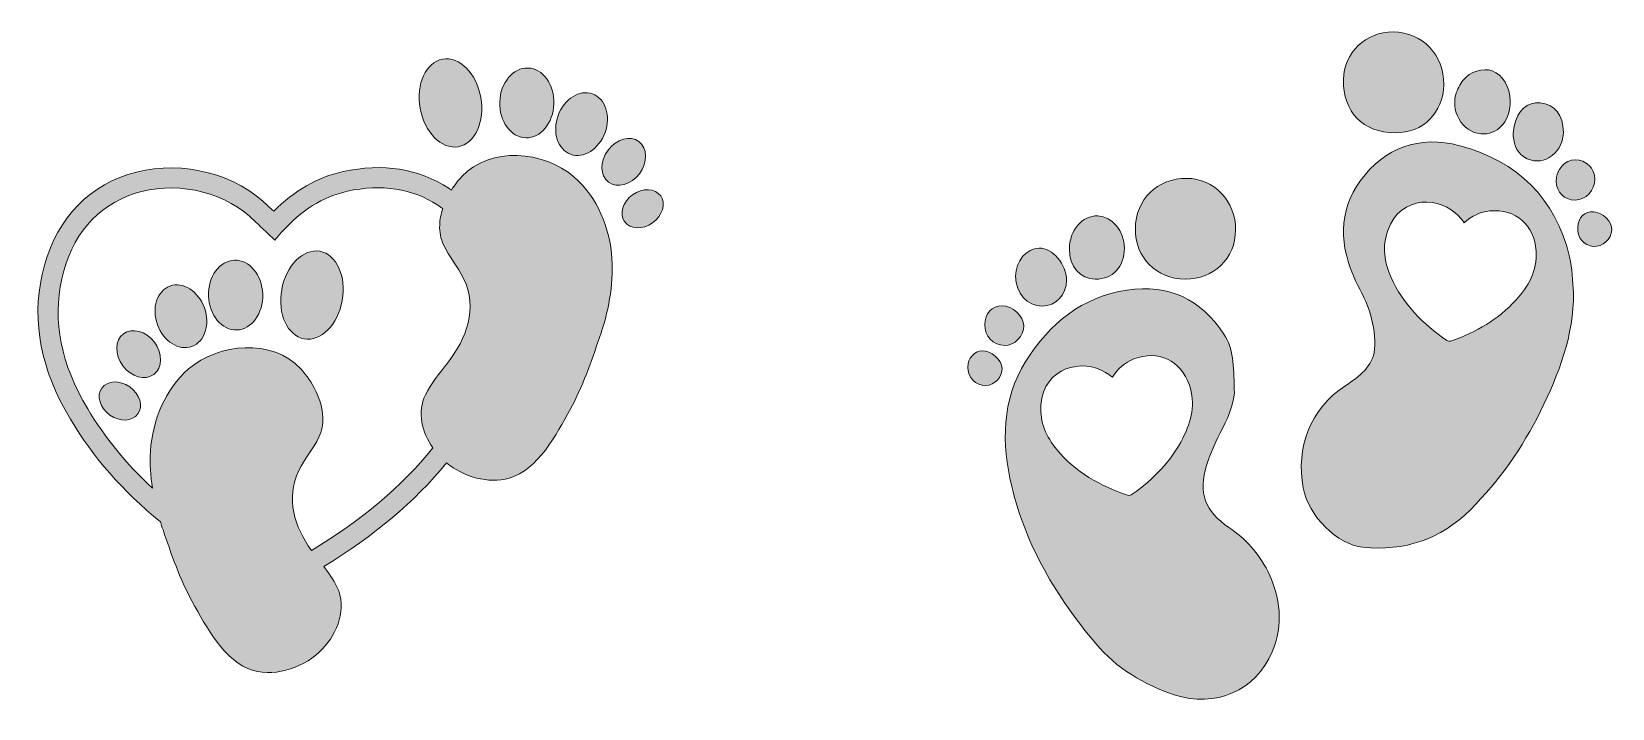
# Model space of a CAD drawing. Extents: x -409 to 1184, y -800 to 197.
# Drawn here: x 477 to 1184, y -353 to -51 of the extents above; entities that cross this region are included whole.
import ezdxf

# ---------------------------------------------------------------- set-up
doc = ezdxf.new("R2010")
doc.units = 0
doc.header["$MEASUREMENT"] = 0
doc.layers.add('Layer 1', color=7, linetype='Continuous', lineweight=0)

# ---------------------------------------------------------------- blocks, each defined once
blk = doc.blocks.new('Block_0')
at = {"layer": 'Layer 1', "true_color": 0xed1c24, "transparency": 33554687}
h = blk.add_hatch(color=240, dxfattribs=at)
h.dxf.hatch_style = 2
edge = h.paths.add_edge_path()
edge.add_ellipse((664.65, -82.53), major_axis=(-3.49, 19.57), ratio=0.692307, start_angle=0, end_angle=360)
h = blk.add_hatch(color=240, dxfattribs=at)
h.dxf.hatch_style = 2
edge = h.paths.add_edge_path()
edge.add_spline(control_points=[(698.28, -98.13), (704.96, -98.35), (710.62, -91.55), (710.9, -82.93), (711.19, -74.32), (706, -67.15), (699.32, -66.93), (692.63, -66.7), (686.98, -73.51), (686.69, -82.12), (686.4, -90.74), (691.59, -97.9), (698.28, -98.13)], knot_values=[0, 0, 0, 0, 1, 1, 1, 2, 2, 2, 3, 3, 3, 4, 4, 4, 4], degree=3, periodic=0)
h = blk.add_hatch(color=240, dxfattribs=at)
h.dxf.hatch_style = 2
edge = h.paths.add_edge_path()
edge.add_ellipse((723.27, -91.99), major_axis=(4.89, 13.52), ratio=0.776011, start_angle=0, end_angle=360)
h = blk.add_hatch(color=240, dxfattribs=at)
h.dxf.hatch_style = 2
edge = h.paths.add_edge_path()
edge.add_spline(control_points=[(749.18, -114.17), (752.93, -109.16), (752.82, -102.74), (748.93, -99.84), (745.05, -96.93), (738.86, -98.63), (735.11, -103.63), (731.36, -108.64), (731.48, -115.06), (735.36, -117.96), (739.25, -120.87), (745.43, -119.17), (749.18, -114.17)], knot_values=[0, 0, 0, 0, 1, 1, 1, 2, 2, 2, 3, 3, 3, 4, 4, 4, 4], degree=3, periodic=0)
h = blk.add_hatch(color=240, dxfattribs=at)
h.dxf.hatch_style = 2
edge = h.paths.add_edge_path()
edge.add_spline(control_points=[(602.44, -282.59), (594.92, -272.04), (590.77, -259.48), (596.87, -246.92), (599.4, -241.69), (603.34, -237.23), (605.82, -231.98), (607.14, -229.17), (607.65, -226.16), (607.55, -223.1), (607.29, -215.17), (602.88, -206.97), (597.7, -201.42), (584.92, -187.74), (560.96, -189.92), (547.53, -201.5), (537.05, -210.53), (531.45, -224.36), (530.51, -238.17), (530.14, -243.75), (530.48, -249.3), (531.34, -254.78), (519.66, -243.92), (510.13, -232.19), (502.43, -219.3), (490.45, -199.26), (486.67, -180.24), (490.86, -161.15), (495.06, -142.05), (506.54, -128.54), (523.19, -123.1), (540.7, -117.39), (561.43, -121.46), (574.77, -133.23), (576.38, -134.66), (577.95, -136.15), (579.77, -137.88), (580.69, -138.75), (581.67, -139.67), (582.72, -140.66), (582.72, -140.66), (586.1, -143.83), (586.1, -143.83), (586.1, -143.83), (589.17, -140.36), (589.17, -140.36), (597.9, -130.5), (607.55, -124.5), (618.64, -122.03), (633.77, -118.67), (647.7, -120.8), (658.93, -128.19), (659.7, -128.7), (660.44, -129.23), (661.18, -129.78), (660.4, -132.21), (659.91, -134.71), (659.83, -137.18), (659.73, -140.23), (660.24, -143.25), (661.56, -146.05), (664.04, -151.31), (667.97, -155.77), (670.51, -160.99), (677.04, -174.44), (671.82, -187.89), (663.3, -198.87), (659.77, -203.42), (656, -207.86), (653.46, -213.02), (649.63, -220.82), (651.97, -229.84), (656.73, -236.77), (642.86, -254.06), (624.93, -269.18), (602.44, -282.59)], knot_values=[0, 0, 0, 0, 1, 1, 1, 2, 2, 2, 3, 3, 3, 4, 4, 4, 5, 5, 5, 6, 6, 6, 7, 7, 7, 8, 8, 8, 9, 9, 9, 10, 10, 10, 11, 11, 11, 12, 12, 12, 13, 13, 13, 14, 14, 14, 15, 15, 15, 16, 16, 16, 17, 17, 17, 18, 18, 18, 19, 19, 19, 20, 20, 20, 21, 21, 21, 22, 22, 22, 23, 23, 23, 24, 24, 24, 25, 25, 25, 25], degree=3, periodic=0)
edge = h.paths.add_edge_path()
edge.add_spline(control_points=[(719.85, -115.57), (706.42, -104), (682.46, -101.81), (669.68, -115.5), (668.03, -117.26), (666.46, -119.3), (665.07, -121.51), (664.67, -121.23), (664.28, -120.94), (663.88, -120.68), (650.57, -111.91), (634.25, -109.34), (616.69, -113.25), (605.03, -115.84), (594.82, -121.66), (585.6, -131), (583.87, -129.36), (582.35, -127.92), (580.72, -126.48), (565.07, -112.67), (540.83, -107.88), (520.4, -114.55), (500.6, -121.02), (486.98, -136.88), (482.07, -159.22), (477.36, -180.66), (481.49, -201.82), (494.7, -223.92), (504.92, -241.01), (518.09, -256.11), (534.94, -269.86), (535.31, -271.05), (535.7, -272.23), (536.11, -273.41), (539.93, -284.49), (543.44, -295.07), (549.21, -305.51), (555.37, -316.67), (563.56, -332.49), (576.44, -336.24), (587.09, -339.35), (600.01, -334.53), (607.44, -326.68), (614.21, -319.54), (618.53, -308.34), (613.91, -298.95), (612.3, -295.67), (610.19, -292.68), (607.97, -289.77), (630.51, -276.22), (648.65, -260.93), (662.88, -243.48), (670.48, -249.66), (681.59, -253.04), (690.94, -250.32), (703.82, -246.56), (712.01, -230.75), (718.17, -219.59), (723.94, -209.14), (727.44, -198.57), (731.27, -187.48), (735.18, -176.17), (737.68, -164.26), (736.86, -152.24), (735.93, -138.44), (730.33, -124.6), (719.85, -115.57)], knot_values=[0, 0, 0, 0, 1, 1, 1, 2, 2, 2, 3, 3, 3, 4, 4, 4, 5, 5, 5, 6, 6, 6, 7, 7, 7, 8, 8, 8, 9, 9, 9, 10, 10, 10, 11, 11, 11, 12, 12, 12, 13, 13, 13, 14, 14, 14, 15, 15, 15, 16, 16, 16, 17, 17, 17, 18, 18, 18, 19, 19, 19, 20, 20, 20, 21, 21, 21, 22, 22, 22, 22], degree=3, periodic=0)
h = blk.add_hatch(color=240, dxfattribs=at)
h.dxf.hatch_style = 2
edge = h.paths.add_edge_path()
edge.add_spline(control_points=[(758.66, -124.14), (756.2, -120.68), (750.59, -120.43), (746.12, -123.6), (741.65, -126.77), (740.02, -132.15), (742.48, -135.62), (744.94, -139.09), (750.55, -139.33), (755.02, -136.16), (759.49, -132.99), (761.12, -127.61), (758.66, -124.14)], knot_values=[0, 0, 0, 0, 1, 1, 1, 2, 2, 2, 3, 3, 3, 4, 4, 4, 4], degree=3, periodic=0)
h = blk.add_hatch(color=240, dxfattribs=at)
h.dxf.hatch_style = 2
edge = h.paths.add_edge_path()
edge.add_ellipse((568.58, -168.45), major_axis=(-0.52, 15.6), ratio=0.776011, start_angle=0, end_angle=360)
h = blk.add_hatch(color=240, dxfattribs=at)
h.dxf.hatch_style = 2
edge = h.paths.add_edge_path()
edge.add_ellipse((602.73, -168.45), major_axis=(3.49, 19.57), ratio=0.692307, start_angle=0, end_angle=360)
h = blk.add_hatch(color=240, dxfattribs=at)
h.dxf.hatch_style = 2
edge = h.paths.add_edge_path()
edge.add_ellipse((544.11, -177.92), major_axis=(-4.89, 13.52), ratio=0.77601, start_angle=0, end_angle=360)
h = blk.add_hatch(color=240, dxfattribs=at)
h.dxf.hatch_style = 2
edge = h.paths.add_edge_path()
edge.add_spline(control_points=[(518.45, -185.76), (514.56, -188.67), (514.45, -195.08), (518.2, -200.09), (521.94, -205.1), (528.13, -206.8), (532.02, -203.89), (535.9, -200.98), (536.01, -194.57), (532.27, -189.56), (528.52, -184.55), (522.33, -182.85), (518.45, -185.76)], knot_values=[0, 0, 0, 0, 1, 1, 1, 2, 2, 2, 3, 3, 3, 4, 4, 4, 4], degree=3, periodic=0)
h = blk.add_hatch(color=240, dxfattribs=at)
h.dxf.hatch_style = 2
edge = h.paths.add_edge_path()
edge.add_ellipse((516.81, -215.81), major_axis=(-8.09, 5.74), ratio=0.776009, start_angle=0, end_angle=360)
at = {"layer": 'Layer 1'}
for centre, major_axis, ratio in [((664.65, -82.53), (-3.49, 19.57), 0.692307), ((723.27, -91.99), (4.89, 13.52), 0.776011), ((602.73, -168.45), (3.49, 19.57), 0.692307), ((568.58, -168.45), (-0.52, 15.6), 0.776011), ((544.11, -177.92), (-4.89, 13.52), 0.77601), ((516.81, -215.81), (-8.09, 5.74), 0.776009)]:
    blk.add_ellipse(centre, major_axis=major_axis, ratio=ratio, dxfattribs=at)
for points, knots in [([(698.28, -98.13), (704.96, -98.35), (710.62, -91.55), (710.9, -82.93), (711.19, -74.32), (706, -67.15), (699.32, -66.93), (692.63, -66.7), (686.98, -73.51), (686.69, -82.12), (686.4, -90.74), (691.59, -97.9), (698.28, -98.13)], [0, 0, 0, 0, 1, 1, 1, 2, 2, 2, 3, 3, 3, 4, 4, 4, 4]), ([(749.18, -114.17), (752.93, -109.16), (752.82, -102.74), (748.93, -99.84), (745.05, -96.93), (738.86, -98.63), (735.11, -103.63), (731.36, -108.64), (731.48, -115.06), (735.36, -117.96), (739.25, -120.87), (745.43, -119.17), (749.18, -114.17)], [0, 0, 0, 0, 1, 1, 1, 2, 2, 2, 3, 3, 3, 4, 4, 4, 4]), ([(719.85, -115.57), (706.42, -104), (682.46, -101.81), (669.68, -115.5), (668.03, -117.26), (666.46, -119.3), (665.07, -121.51), (664.67, -121.23), (664.28, -120.94), (663.88, -120.68), (650.57, -111.91), (634.25, -109.34), (616.69, -113.25), (605.03, -115.84), (594.82, -121.66), (585.6, -131), (583.87, -129.36), (582.35, -127.92), (580.72, -126.48), (565.07, -112.67), (540.83, -107.88), (520.4, -114.55), (500.6, -121.02), (486.98, -136.88), (482.07, -159.22), (477.36, -180.66), (481.49, -201.82), (494.7, -223.92), (504.92, -241.01), (518.09, -256.11), (534.94, -269.86), (535.31, -271.05), (535.7, -272.23), (536.11, -273.41), (539.93, -284.49), (543.44, -295.07), (549.21, -305.51), (555.37, -316.67), (563.56, -332.49), (576.44, -336.24), (587.09, -339.35), (600.01, -334.53), (607.44, -326.68), (614.21, -319.54), (618.53, -308.34), (613.91, -298.95), (612.3, -295.67), (610.19, -292.68), (607.97, -289.77), (630.51, -276.22), (648.65, -260.93), (662.88, -243.48), (670.48, -249.66), (681.59, -253.04), (690.94, -250.32), (703.82, -246.56), (712.01, -230.75), (718.17, -219.59), (723.94, -209.14), (727.44, -198.57), (731.27, -187.48), (735.18, -176.17), (737.68, -164.26), (736.86, -152.24), (735.93, -138.44), (730.33, -124.6), (719.85, -115.57)], [0, 0, 0, 0, 1, 1, 1, 2, 2, 2, 3, 3, 3, 4, 4, 4, 5, 5, 5, 6, 6, 6, 7, 7, 7, 8, 8, 8, 9, 9, 9, 10, 10, 10, 11, 11, 11, 12, 12, 12, 13, 13, 13, 14, 14, 14, 15, 15, 15, 16, 16, 16, 17, 17, 17, 18, 18, 18, 19, 19, 19, 20, 20, 20, 21, 21, 21, 22, 22, 22, 22]), ([(602.44, -282.59), (594.92, -272.04), (590.77, -259.48), (596.87, -246.92), (599.4, -241.69), (603.34, -237.23), (605.82, -231.98), (607.14, -229.17), (607.65, -226.16), (607.55, -223.1), (607.29, -215.17), (602.88, -206.97), (597.7, -201.42), (584.92, -187.74), (560.96, -189.92), (547.53, -201.5), (537.05, -210.53), (531.45, -224.36), (530.51, -238.17), (530.14, -243.75), (530.48, -249.3), (531.34, -254.78), (519.66, -243.92), (510.13, -232.19), (502.43, -219.3), (490.45, -199.26), (486.67, -180.24), (490.86, -161.15), (495.06, -142.05), (506.54, -128.54), (523.19, -123.1), (540.7, -117.39), (561.43, -121.46), (574.77, -133.23), (576.38, -134.66), (577.95, -136.15), (579.77, -137.88), (580.69, -138.75), (581.67, -139.67), (582.72, -140.66), (582.72, -140.66), (586.1, -143.83), (586.1, -143.83), (586.1, -143.83), (589.17, -140.36), (589.17, -140.36), (597.9, -130.5), (607.55, -124.5), (618.64, -122.03), (633.77, -118.67), (647.7, -120.8), (658.93, -128.19), (659.7, -128.7), (660.44, -129.23), (661.18, -129.78), (660.4, -132.21), (659.91, -134.71), (659.83, -137.18), (659.73, -140.23), (660.24, -143.25), (661.56, -146.05), (664.04, -151.31), (667.97, -155.77), (670.51, -160.99), (677.04, -174.44), (671.82, -187.89), (663.3, -198.87), (659.77, -203.42), (656, -207.86), (653.46, -213.02), (649.63, -220.82), (651.97, -229.84), (656.73, -236.77), (642.86, -254.06), (624.93, -269.18), (602.44, -282.59)], [0, 0, 0, 0, 1, 1, 1, 2, 2, 2, 3, 3, 3, 4, 4, 4, 5, 5, 5, 6, 6, 6, 7, 7, 7, 8, 8, 8, 9, 9, 9, 10, 10, 10, 11, 11, 11, 12, 12, 12, 13, 13, 13, 14, 14, 14, 15, 15, 15, 16, 16, 16, 17, 17, 17, 18, 18, 18, 19, 19, 19, 20, 20, 20, 21, 21, 21, 22, 22, 22, 23, 23, 23, 24, 24, 24, 25, 25, 25, 25]), ([(758.66, -124.14), (756.2, -120.68), (750.59, -120.43), (746.12, -123.6), (741.65, -126.77), (740.02, -132.15), (742.48, -135.62), (744.94, -139.09), (750.55, -139.33), (755.02, -136.16), (759.49, -132.99), (761.12, -127.61), (758.66, -124.14)], [0, 0, 0, 0, 1, 1, 1, 2, 2, 2, 3, 3, 3, 4, 4, 4, 4]), ([(518.45, -185.76), (514.56, -188.67), (514.45, -195.08), (518.2, -200.09), (521.94, -205.1), (528.13, -206.8), (532.02, -203.89), (535.9, -200.98), (536.01, -194.57), (532.27, -189.56), (528.52, -184.55), (522.33, -182.85), (518.45, -185.76)], [0, 0, 0, 0, 1, 1, 1, 2, 2, 2, 3, 3, 3, 4, 4, 4, 4])]:
    blk.add_open_spline(points, degree=3, knots=knots, dxfattribs=at)
blk = doc.blocks.new('Block_1')
at = {"layer": 'Layer 1', "true_color": 0xed1c24, "transparency": 33554687}
h = blk.add_hatch(color=240, dxfattribs=at)
h.dxf.hatch_style = 2
edge = h.paths.add_edge_path()
edge.add_spline(control_points=[(1087.08, -95.92), (1099.5, -95.99), (1108.68, -86.89), (1108.84, -74.36), (1109, -61.09), (1099.29, -50.98), (1086.23, -50.81), (1074, -50.65), (1064.18, -60.04), (1063.97, -72.11), (1063.72, -86.62), (1072.67, -95.84), (1087.08, -95.92)], knot_values=[0, 0, 0, 0, 1, 1, 1, 2, 2, 2, 3, 3, 3, 4, 4, 4, 4], degree=3, periodic=0)
h = blk.add_hatch(color=240, dxfattribs=at)
h.dxf.hatch_style = 2
edge = h.paths.add_edge_path()
edge.add_spline(control_points=[(1126.87, -96.42), (1133.76, -96.14), (1138.63, -89.95), (1138.58, -81.55), (1138.54, -75.53), (1135.12, -69.94), (1130.41, -68.21), (1126.46, -66.76), (1120.54, -68.46), (1117.5, -72.34), (1116.02, -74.22), (1114.78, -76.51), (1114.17, -78.81), (1111.82, -87.7), (1118.47, -96.77), (1126.87, -96.42)], knot_values=[0, 0, 0, 0, 1, 1, 1, 2, 2, 2, 3, 3, 3, 4, 4, 4, 5, 5, 5, 5], degree=3, periodic=0)
h = blk.add_hatch(color=240, dxfattribs=at)
h.dxf.hatch_style = 2
edge = h.paths.add_edge_path()
edge.add_spline(control_points=[(1146.12, -107.49), (1150.03, -109.22), (1153.81, -108.64), (1157.24, -106.07), (1160.88, -103.33), (1162.11, -99.44), (1162.31, -95.71), (1162.25, -87.88), (1158.29, -83.08), (1151.95, -82.53), (1146.01, -82.01), (1141.76, -85.78), (1140.34, -92.95), (1140.05, -94.38), (1139.79, -95.89), (1139.92, -97.33), (1140.31, -101.69), (1141.79, -105.58), (1146.12, -107.49)], knot_values=[0, 0, 0, 0, 1, 1, 1, 2, 2, 2, 3, 3, 3, 4, 4, 4, 5, 5, 5, 6, 6, 6, 6], degree=3, periodic=0)
h = blk.add_hatch(color=240, dxfattribs=at)
h.dxf.hatch_style = 2
edge = h.paths.add_edge_path()
edge.add_spline(control_points=[(1141.08, -170.68), (1133.21, -179.38), (1123.26, -184.93), (1112.37, -188.93), (1111.75, -189.16), (1110.75, -189.11), (1110.23, -188.76), (1099.64, -181.36), (1090.54, -172.61), (1085.24, -160.55), (1082.26, -153.75), (1081.2, -146.79), (1083.79, -139.52), (1089.56, -123.29), (1107.73, -124.36), (1115.55, -133.23), (1116.3, -134.08), (1117, -134.97), (1117.92, -136.09), (1121.29, -133.13), (1125.06, -131.24), (1129.4, -130.83), (1140.97, -129.75), (1149.39, -137.13), (1150.11, -148.78), (1150.65, -157.57), (1146.66, -164.5), (1141.08, -170.68)], knot_values=[0, 0, 0, 0, 1, 1, 1, 2, 2, 2, 3, 3, 3, 4, 4, 4, 5, 5, 5, 6, 6, 6, 7, 7, 7, 8, 8, 8, 9, 9, 9, 9], degree=3, periodic=0)
edge = h.paths.add_edge_path()
edge.add_spline(control_points=[(1115.99, -101.68), (1097.85, -96.83), (1082.33, -102.58), (1071.55, -117.26), (1061.44, -131.04), (1062.15, -146.69), (1069.39, -162.02), (1071.75, -167.02), (1074.57, -171.91), (1076.07, -177.17), (1077.49, -182.13), (1078.31, -187.59), (1077.83, -192.68), (1077.12, -200.43), (1071.15, -204.81), (1065.03, -208.84), (1048.84, -219.48), (1042.73, -236.64), (1045.94, -254.65), (1048.18, -267.23), (1061.36, -280.06), (1072.68, -281.19), (1091.28, -283.05), (1107.39, -277.76), (1120.73, -264.4), (1133.64, -251.48), (1144.01, -236.74), (1152.06, -220.4), (1160.25, -203.75), (1166.97, -186.62), (1166.81, -167.52), (1166.27, -162.14), (1166.37, -156.61), (1165.1, -151.41), (1158.7, -125.11), (1141.95, -108.62), (1115.99, -101.68)], knot_values=[0, 0, 0, 0, 1, 1, 1, 2, 2, 2, 3, 3, 3, 4, 4, 4, 5, 5, 5, 6, 6, 6, 7, 7, 7, 8, 8, 8, 9, 9, 9, 10, 10, 10, 11, 11, 11, 12, 12, 12, 12], degree=3, periodic=0)
h = blk.add_hatch(color=240, dxfattribs=at)
h.dxf.hatch_style = 2
edge = h.paths.add_edge_path()
edge.add_spline(control_points=[(1176.34, -116.56), (1176.28, -111.77), (1172.44, -107.95), (1167.65, -107.92), (1163.01, -107.89), (1158.95, -112.48), (1159.09, -117.59), (1159.22, -122.46), (1162.75, -125.98), (1167.51, -125.94), (1172.4, -125.91), (1176.4, -121.66), (1176.34, -116.56)], knot_values=[0, 0, 0, 0, 1, 1, 1, 2, 2, 2, 3, 3, 3, 4, 4, 4, 4], degree=3, periodic=0)
h = blk.add_hatch(color=240, dxfattribs=at)
h.dxf.hatch_style = 2
edge = h.paths.add_edge_path()
edge.add_spline(control_points=[(993.13, -161.32), (1006.02, -161.45), (1015.64, -152.07), (1015.74, -139.28), (1015.84, -126.54), (1006.18, -116.37), (993.9, -116.26), (980.73, -116.14), (971.01, -125.67), (970.9, -138.81), (970.79, -151.61), (980.26, -161.19), (993.13, -161.32)], knot_values=[0, 0, 0, 0, 1, 1, 1, 2, 2, 2, 3, 3, 3, 4, 4, 4, 4], degree=3, periodic=0)
h = blk.add_hatch(color=240, dxfattribs=at)
h.dxf.hatch_style = 2
edge = h.paths.add_edge_path()
edge.add_spline(control_points=[(953, -161.33), (960.71, -161.42), (965.97, -155.82), (965.98, -147.51), (965.98, -139.7), (960.68, -133.24), (954.11, -133.05), (947.17, -132.84), (941.42, -139.54), (941.39, -147.88), (941.35, -155.68), (946.16, -161.25), (953, -161.33)], knot_values=[0, 0, 0, 0, 1, 1, 1, 2, 2, 2, 3, 3, 3, 4, 4, 4, 4], degree=3, periodic=0)
h = blk.add_hatch(color=240, dxfattribs=at)
h.dxf.hatch_style = 2
edge = h.paths.add_edge_path()
edge.add_spline(control_points=[(1175.86, -131.17), (1171.75, -130.89), (1168.96, -133.66), (1168.71, -138.29), (1168.46, -142.7), (1171.54, -146.35), (1175.77, -146.66), (1179.81, -146.96), (1183.74, -143.45), (1183.99, -139.32), (1184.21, -135.71), (1179.97, -131.46), (1175.86, -131.17)], knot_values=[0, 0, 0, 0, 1, 1, 1, 2, 2, 2, 3, 3, 3, 4, 4, 4, 4], degree=3, periodic=0)
h = blk.add_hatch(color=240, dxfattribs=at)
h.dxf.hatch_style = 2
edge = h.paths.add_edge_path()
edge.add_spline(control_points=[(929.21, -173.38), (935.37, -173.32), (940.1, -168.31), (940.13, -161.8), (940.17, -154.75), (933.85, -147.36), (927.85, -147.44), (922.23, -147.51), (917.38, -153.35), (917.37, -160.04), (917.36, -167.56), (922.58, -173.43), (929.21, -173.38)], knot_values=[0, 0, 0, 0, 1, 1, 1, 2, 2, 2, 3, 3, 3, 4, 4, 4, 4], degree=3, periodic=0)
h = blk.add_hatch(color=240, dxfattribs=at)
h.dxf.hatch_style = 2
edge = h.paths.add_edge_path()
edge.add_spline(control_points=[(992.26, -232.2), (987.04, -242.71), (978.95, -250.74), (969.55, -257.53), (969.01, -257.91), (968.04, -258.14), (967.44, -257.94), (955.25, -253.68), (944.12, -247.71), (935.77, -237.52), (931.06, -231.78), (928.16, -225.37), (928.69, -217.67), (929.87, -200.48), (947.65, -196.61), (957.57, -203.04), (958.52, -203.66), (959.43, -204.32), (960.63, -205.15), (963.07, -201.39), (966.19, -198.55), (970.26, -196.99), (981.11, -192.82), (991.21, -197.66), (995.05, -208.68), (997.95, -217), (995.97, -224.75), (992.26, -232.2)], knot_values=[0, 0, 0, 0, 1, 1, 1, 2, 2, 2, 3, 3, 3, 4, 4, 4, 5, 5, 5, 6, 6, 6, 7, 7, 7, 8, 8, 8, 9, 9, 9, 9], degree=3, periodic=0)
edge = h.paths.add_edge_path()
edge.add_spline(control_points=[(1012.68, -272.3), (1002.1, -265.32), (998.94, -256.77), (1002.76, -244.62), (1004.55, -238.91), (1007.08, -233.37), (1009.88, -228.07), (1013.37, -221.48), (1015.48, -214.72), (1015.16, -210.39), (1014.76, -199.85), (1014.82, -192.43), (1010.49, -185.89), (1000.17, -170.33), (985.92, -163.38), (967.28, -166.22), (946.98, -169.32), (932.56, -181.09), (921.99, -197.99), (911.01, -215.55), (911.07, -234.68), (915.65, -253.99), (921.97, -280.65), (935.72, -303.57), (953.18, -324.28), (962.47, -335.3), (974.66, -342.62), (988.33, -347.16), (1006.63, -353.24), (1024.9, -345.31), (1032.06, -327.98), (1037.09, -315.81), (1035.96, -303.6), (1030.11, -291.94), (1026.08, -283.9), (1020.29, -277.32), (1012.68, -272.3)], knot_values=[0, 0, 0, 0, 1, 1, 1, 2, 2, 2, 3, 3, 3, 4, 4, 4, 5, 5, 5, 6, 6, 6, 7, 7, 7, 8, 8, 8, 9, 9, 9, 10, 10, 10, 11, 11, 11, 12, 12, 12, 12], degree=3, periodic=0)
h = blk.add_hatch(color=240, dxfattribs=at)
h.dxf.hatch_style = 2
edge = h.paths.add_edge_path()
edge.add_spline(control_points=[(921.04, -182.09), (921.03, -177.91), (915.93, -173.29), (911.28, -173.24), (906.79, -173.19), (903.64, -176.64), (903.54, -181.72), (903.44, -186.8), (907.35, -190.86), (912.48, -190.99), (916.82, -191.11), (921.06, -186.71), (921.04, -182.09)], knot_values=[0, 0, 0, 0, 1, 1, 1, 2, 2, 2, 3, 3, 3, 4, 4, 4, 4], degree=3, periodic=0)
h = blk.add_hatch(color=240, dxfattribs=at)
h.dxf.hatch_style = 2
edge = h.paths.add_edge_path()
edge.add_spline(control_points=[(902.35, -193.34), (898.83, -193.5), (896.03, -196.73), (896, -200.67), (895.97, -205.37), (899.47, -208.94), (904.04, -208.87), (907.93, -208.81), (911.46, -205.07), (911.34, -201.12), (911.24, -197.45), (906.27, -193.15), (902.35, -193.34)], knot_values=[0, 0, 0, 0, 1, 1, 1, 2, 2, 2, 3, 3, 3, 4, 4, 4, 4], degree=3, periodic=0)
at = {"layer": 'Layer 1'}
for points, knots in [([(1087.08, -95.92), (1099.5, -95.99), (1108.68, -86.89), (1108.84, -74.36), (1109, -61.09), (1099.29, -50.98), (1086.23, -50.81), (1074, -50.65), (1064.18, -60.04), (1063.97, -72.11), (1063.72, -86.62), (1072.67, -95.84), (1087.08, -95.92)], [0, 0, 0, 0, 1, 1, 1, 2, 2, 2, 3, 3, 3, 4, 4, 4, 4]), ([(1126.87, -96.42), (1133.76, -96.14), (1138.63, -89.95), (1138.58, -81.55), (1138.54, -75.53), (1135.12, -69.94), (1130.41, -68.21), (1126.46, -66.76), (1120.54, -68.46), (1117.5, -72.34), (1116.02, -74.22), (1114.78, -76.51), (1114.17, -78.81), (1111.82, -87.7), (1118.47, -96.77), (1126.87, -96.42)], [0, 0, 0, 0, 1, 1, 1, 2, 2, 2, 3, 3, 3, 4, 4, 4, 5, 5, 5, 5]), ([(1146.12, -107.49), (1150.03, -109.22), (1153.81, -108.64), (1157.24, -106.07), (1160.88, -103.33), (1162.11, -99.44), (1162.31, -95.71), (1162.25, -87.88), (1158.29, -83.08), (1151.95, -82.53), (1146.01, -82.01), (1141.76, -85.78), (1140.34, -92.95), (1140.05, -94.38), (1139.79, -95.89), (1139.92, -97.33), (1140.31, -101.69), (1141.79, -105.58), (1146.12, -107.49)], [0, 0, 0, 0, 1, 1, 1, 2, 2, 2, 3, 3, 3, 4, 4, 4, 5, 5, 5, 6, 6, 6, 6]), ([(1115.99, -101.68), (1097.85, -96.83), (1082.33, -102.58), (1071.55, -117.26), (1061.44, -131.04), (1062.15, -146.69), (1069.39, -162.02), (1071.75, -167.02), (1074.57, -171.91), (1076.07, -177.17), (1077.49, -182.13), (1078.31, -187.59), (1077.83, -192.68), (1077.12, -200.43), (1071.15, -204.81), (1065.03, -208.84), (1048.84, -219.48), (1042.73, -236.64), (1045.94, -254.65), (1048.18, -267.23), (1061.36, -280.06), (1072.68, -281.19), (1091.28, -283.05), (1107.39, -277.76), (1120.73, -264.4), (1133.64, -251.48), (1144.01, -236.74), (1152.06, -220.4), (1160.25, -203.75), (1166.97, -186.62), (1166.81, -167.52), (1166.27, -162.14), (1166.37, -156.61), (1165.1, -151.41), (1158.7, -125.11), (1141.95, -108.62), (1115.99, -101.68)], [0, 0, 0, 0, 1, 1, 1, 2, 2, 2, 3, 3, 3, 4, 4, 4, 5, 5, 5, 6, 6, 6, 7, 7, 7, 8, 8, 8, 9, 9, 9, 10, 10, 10, 11, 11, 11, 12, 12, 12, 12]), ([(1176.34, -116.56), (1176.28, -111.77), (1172.44, -107.95), (1167.65, -107.92), (1163.01, -107.89), (1158.95, -112.48), (1159.09, -117.59), (1159.22, -122.46), (1162.75, -125.98), (1167.51, -125.94), (1172.4, -125.91), (1176.4, -121.66), (1176.34, -116.56)], [0, 0, 0, 0, 1, 1, 1, 2, 2, 2, 3, 3, 3, 4, 4, 4, 4]), ([(993.13, -161.32), (1006.02, -161.45), (1015.64, -152.07), (1015.74, -139.28), (1015.84, -126.54), (1006.18, -116.37), (993.9, -116.26), (980.73, -116.14), (971.01, -125.67), (970.9, -138.81), (970.79, -151.61), (980.26, -161.19), (993.13, -161.32)], [0, 0, 0, 0, 1, 1, 1, 2, 2, 2, 3, 3, 3, 4, 4, 4, 4]), ([(1141.08, -170.68), (1133.21, -179.38), (1123.26, -184.93), (1112.37, -188.93), (1111.75, -189.16), (1110.75, -189.11), (1110.23, -188.76), (1099.64, -181.36), (1090.54, -172.61), (1085.24, -160.55), (1082.26, -153.75), (1081.2, -146.79), (1083.79, -139.52), (1089.56, -123.29), (1107.73, -124.36), (1115.55, -133.23), (1116.3, -134.08), (1117, -134.97), (1117.92, -136.09), (1121.29, -133.13), (1125.06, -131.24), (1129.4, -130.83), (1140.97, -129.75), (1149.39, -137.13), (1150.11, -148.78), (1150.65, -157.57), (1146.66, -164.5), (1141.08, -170.68)], [0, 0, 0, 0, 1, 1, 1, 2, 2, 2, 3, 3, 3, 4, 4, 4, 5, 5, 5, 6, 6, 6, 7, 7, 7, 8, 8, 8, 9, 9, 9, 9]), ([(953, -161.33), (960.71, -161.42), (965.97, -155.82), (965.98, -147.51), (965.98, -139.7), (960.68, -133.24), (954.11, -133.05), (947.17, -132.84), (941.42, -139.54), (941.39, -147.88), (941.35, -155.68), (946.16, -161.25), (953, -161.33)], [0, 0, 0, 0, 1, 1, 1, 2, 2, 2, 3, 3, 3, 4, 4, 4, 4]), ([(1175.86, -131.17), (1171.75, -130.89), (1168.96, -133.66), (1168.71, -138.29), (1168.46, -142.7), (1171.54, -146.35), (1175.77, -146.66), (1179.81, -146.96), (1183.74, -143.45), (1183.99, -139.32), (1184.21, -135.71), (1179.97, -131.46), (1175.86, -131.17)], [0, 0, 0, 0, 1, 1, 1, 2, 2, 2, 3, 3, 3, 4, 4, 4, 4]), ([(929.21, -173.38), (935.37, -173.32), (940.1, -168.31), (940.13, -161.8), (940.17, -154.75), (933.85, -147.36), (927.85, -147.44), (922.23, -147.51), (917.38, -153.35), (917.37, -160.04), (917.36, -167.56), (922.58, -173.43), (929.21, -173.38)], [0, 0, 0, 0, 1, 1, 1, 2, 2, 2, 3, 3, 3, 4, 4, 4, 4]), ([(1012.68, -272.3), (1002.1, -265.32), (998.94, -256.77), (1002.76, -244.62), (1004.55, -238.91), (1007.08, -233.37), (1009.88, -228.07), (1013.37, -221.48), (1015.48, -214.72), (1015.16, -210.39), (1014.76, -199.85), (1014.82, -192.43), (1010.49, -185.89), (1000.17, -170.33), (985.92, -163.38), (967.28, -166.22), (946.98, -169.32), (932.56, -181.09), (921.99, -197.99), (911.01, -215.55), (911.07, -234.68), (915.65, -253.99), (921.97, -280.65), (935.72, -303.57), (953.18, -324.28), (962.47, -335.3), (974.66, -342.62), (988.33, -347.16), (1006.63, -353.24), (1024.9, -345.31), (1032.06, -327.98), (1037.09, -315.81), (1035.96, -303.6), (1030.11, -291.94), (1026.08, -283.9), (1020.29, -277.32), (1012.68, -272.3)], [0, 0, 0, 0, 1, 1, 1, 2, 2, 2, 3, 3, 3, 4, 4, 4, 5, 5, 5, 6, 6, 6, 7, 7, 7, 8, 8, 8, 9, 9, 9, 10, 10, 10, 11, 11, 11, 12, 12, 12, 12]), ([(921.04, -182.09), (921.03, -177.91), (915.93, -173.29), (911.28, -173.24), (906.79, -173.19), (903.64, -176.64), (903.54, -181.72), (903.44, -186.8), (907.35, -190.86), (912.48, -190.99), (916.82, -191.11), (921.06, -186.71), (921.04, -182.09)], [0, 0, 0, 0, 1, 1, 1, 2, 2, 2, 3, 3, 3, 4, 4, 4, 4]), ([(902.35, -193.34), (898.83, -193.5), (896.03, -196.73), (896, -200.67), (895.97, -205.37), (899.47, -208.94), (904.04, -208.87), (907.93, -208.81), (911.46, -205.07), (911.34, -201.12), (911.24, -197.45), (906.27, -193.15), (902.35, -193.34)], [0, 0, 0, 0, 1, 1, 1, 2, 2, 2, 3, 3, 3, 4, 4, 4, 4]), ([(992.26, -232.2), (987.04, -242.71), (978.95, -250.74), (969.55, -257.53), (969.01, -257.91), (968.04, -258.14), (967.44, -257.94), (955.25, -253.68), (944.12, -247.71), (935.77, -237.52), (931.06, -231.78), (928.16, -225.37), (928.69, -217.67), (929.87, -200.48), (947.65, -196.61), (957.57, -203.04), (958.52, -203.66), (959.43, -204.32), (960.63, -205.15), (963.07, -201.39), (966.19, -198.55), (970.26, -196.99), (981.11, -192.82), (991.21, -197.66), (995.05, -208.68), (997.95, -217), (995.97, -224.75), (992.26, -232.2)], [0, 0, 0, 0, 1, 1, 1, 2, 2, 2, 3, 3, 3, 4, 4, 4, 5, 5, 5, 6, 6, 6, 7, 7, 7, 8, 8, 8, 9, 9, 9, 9])]:
    blk.add_open_spline(points, degree=3, knots=knots, dxfattribs=at)

msp = doc.modelspace()

# ---------------------------------------------------------------- block references
at = {"layer": 'Layer 1'}
for name in ['Block_1', 'Block_0']:
    msp.add_blockref(name, (0, 0), dxfattribs=at)

doc.saveas('drawing.dxf')
